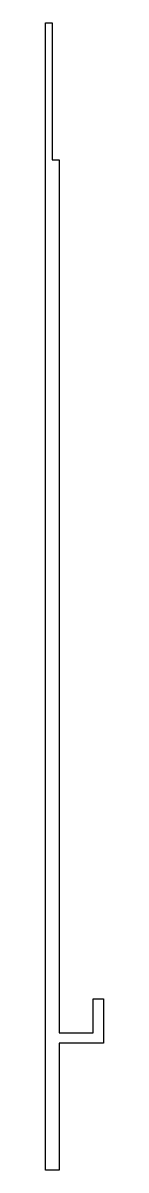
# Model space of a CAD drawing. Extents: x 991 to 999, y -103 to 64.
import ezdxf

# ---------------------------------------------------------------- set-up
doc = ezdxf.new("R2010")
doc.units = 0
doc.header["$LTSCALE"] = 15
doc.layers.get('0').update_dxf_attribs({"linetype": 'CONTINUOUS'})

msp = doc.modelspace()

# ---------------------------------------------------------------- linework, layer by layer
at = {"ltscale": 0.05}
msp.add_lwpolyline([(992, 64.49), (992, 44.49), (993, 44.49), (993, -82.91), (998, -82.91), (998, -77.91), (999.5, -77.91), (999.5, -84.41), (993, -84.41), (993, -102.91), (991, -102.91), (991, 64.49), (992, 64.49)], dxfattribs=at)

doc.saveas('drawing.dxf')
